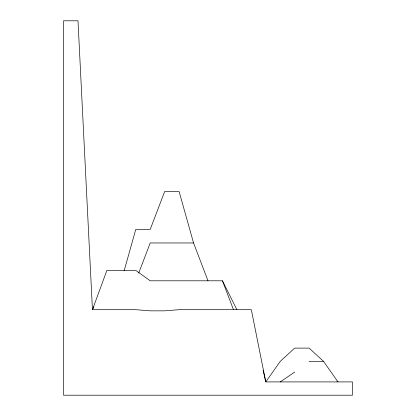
<?xml version="1.0" encoding="UTF-8"?>
<svg xmlns="http://www.w3.org/2000/svg" width="416" height="416" viewBox="0 0 416 416"><rect width="100%" height="100%" fill="white"/><g stroke="black" fill="none" stroke-linecap="round" stroke-linejoin="round"><path stroke-width="0.62" d="M124.119 270.889L135.777 229.377L150.223 229.377L164.668 191.532L179.109 191.532L193.554 242.954L208 280.8M138.757 272.99L150.223 242.954L193.554 242.954M93.891 306.8L92.446 309.691L135.777 309.691L150.223 310.846L164.668 310.846L179.109 309.691L251.332 309.691L265.777 381.909L352.446 381.909L352.446 395.2L63.554 395.2L63.554 20.8L78 20.8L92.446 309.691L106.891 270.4L135.777 270.4L150.223 280.8L222.446 280.8L236.891 309.691M280.223 381.909L294.668 372.091M309.109 361.4L323.554 361.4L338 381.909L336.97 381.15M323.554 361.4L309.109 348.109L294.668 348.109L280.223 361.4L265.777 381.909L263.177 370.521M222.446 280.8L233.449 309.634"/></g></svg>
